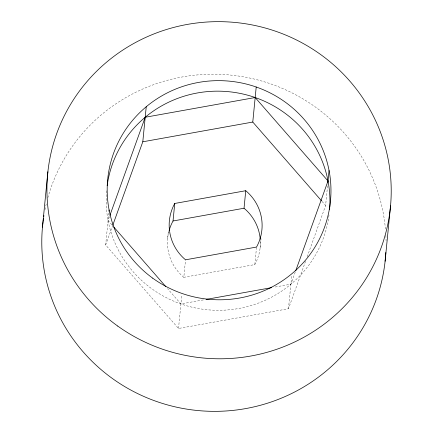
<?xml version="1.0" encoding="UTF-8"?>
<svg xmlns="http://www.w3.org/2000/svg" width="433" height="433" viewBox="0 0 433 433"><rect width="100%" height="100%" fill="white"/><g stroke="black" fill="none" stroke-linecap="round" stroke-linejoin="round"><path stroke-width="0.32" stroke-dasharray="2.17 1.62" d="M305.568 261.24L288.481 308.729L178.51 328.468L105.663 245.002L108.78 213.247M167.652 238.323L168.372 231.043M178.51 328.468L181.817 294.743M260.352 240.889A46.488 45.503 5.6 0 1 254.815 264.585L183.809 277.326L185.53 259.805M254.815 264.585L256.531 247.059M260.114 248.028L261.023 238.805M288.481 308.729L291.788 275.004M307.165 256.807L325.616 205.518L327.694 184.306M109.435 216.673L108.071 220.473L112.066 225.052M105.663 245.002L112.499 226.004M295.219 272.168L290.889 284.2L273.661 287.29M203.44 299.896L180.913 303.939L167.587 288.67M322.065 201.448L325.616 205.518M183.809 277.326A46.488 45.503 5.6 0 1 168.902 231.292M44.978 209.756A172.177 168.534 5.6 0 1 46.51 202.861M47.852 197.74A172.177 168.534 5.6 0 1 229.403 74.958A172.177 168.534 5.6 0 1 385.424 228.965M385.868 235.422A172.177 168.534 5.6 0 1 386.041 240.716M329.01 215.261A111.914 109.549 5.6 0 1 205.61 309.573A111.914 109.549 5.6 0 1 106.648 190"/><path stroke-width="0.65" d="M42.456 227.217L47.901 171.728M108.97 211.277L109.1 209.962M112.726 225.371L142.798 141.791L146.235 106.751M169.108 230.524A46.488 45.503 5.6 0 1 173.032 220.982L174.748 203.461L245.755 190.715A46.488 45.503 5.6 0 1 256.531 247.059L185.53 259.805A46.488 45.503 5.6 0 1 174.748 203.461M260.249 239.303A46.488 45.503 5.6 0 0 244.033 208.235L245.755 190.715M321.622 200.939L252.775 122.052L256.212 87.011M327.889 182.315L329.053 170.478M385.099 261.272L390.544 205.783M109.895 215.407L145.207 117.262L255.178 97.522L328.019 180.989L295.674 270.901M142.798 141.791L252.775 122.052M173.032 220.982L244.033 208.235M206.086 299.42L271.675 287.647M113.847 227.092L165.812 286.635M385.819 252.477A172.177 168.534 5.6 0 1 198.742 410.63A172.177 168.534 5.6 0 1 43.089 221.366M43.165 220.781A172.177 168.534 5.6 0 1 43.484 218.454M43.744 216.706A172.177 168.534 5.6 0 1 43.928 215.547M107.168 185.573A111.914 109.549 5.6 0 1 228.543 91.688A111.914 109.549 5.6 0 1 329.778 207.012M329.74 207.651A111.914 109.549 5.6 0 1 329.61 209.556M152.708 278.165A111.914 109.549 5.6 0 0 330.276 202.85A111.914 109.549 5.6 0 0 174.25 89.642A111.914 109.549 5.6 0 0 152.708 278.165M117.749 326.081A172.177 168.534 5.6 0 0 390.257 208.711A172.177 168.534 5.6 0 0 149.228 35.869A172.177 168.534 5.6 0 0 117.749 326.081"/></g></svg>
